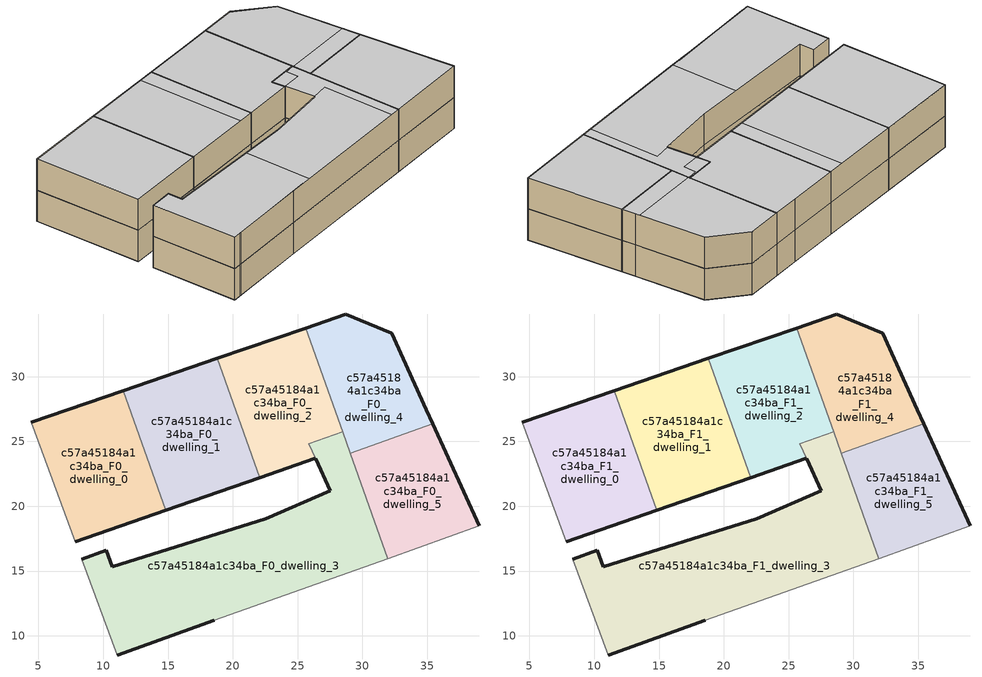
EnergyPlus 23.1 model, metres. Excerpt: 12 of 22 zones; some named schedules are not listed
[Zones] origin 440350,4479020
c57a45184a1c34ba_F0_dwelling_0
 floor ground (EU_floor_Construction): 14.82,19.69 11.54,28.91 4.44,26.47 7.85,17.28 z0
 wall outside (EU_wall_Construction): 14.82,19.69 7.85,17.28 / 4.44,26.47 11.54,28.91 z0:3
 wall adiabatic (EU_wall_Construction): 7.85,17.28 4.44,26.47 z0:3
 wall to c57a45184a1c34ba_F0_dwelling_1 (EU_wall_Construction): 11.54,28.91 14.82,19.69 z0:3
c57a45184a1c34ba_F0_dwelling_1
 floor ground (EU_floor_Construction): 22.09,22.2 18.81,31.4 11.54,28.91 14.82,19.69 z0
 wall outside (EU_wall_Construction): 22.09,22.2 14.82,19.69 / 11.54,28.91 18.81,31.4 z0:3
 wall to c57a45184a1c34ba_F0_dwelling_2 (EU_wall_Construction): 18.81,31.4 22.09,22.2 z0:3
c57a45184a1c34ba_F0_dwelling_2
 floor ground (EU_floor_Construction): 26.38,23.69 25.86,24.82 28.47,25.76 25.62,33.75 23.34,32.96 18.81,31.4 22.09,22.2 z0
 wall outside (EU_wall_Construction): 26.38,23.69 22.09,22.2 / 18.81,31.4 23.34,32.96 25.62,33.75 z0:3; 26.38,23.69,3 26.38,23.68,0 26.38,23.69,0
 wall to c57a45184a1c34ba_F0_dwelling_3 (EU_wall_Construction): 28.47,25.76 25.86,24.82 26.38,23.68 z0:3
 wall to c57a45184a1c34ba_F0_dwelling_4 (EU_wall_Construction): 25.62,33.75 28.47,25.76 z0:3
c57a45184a1c34ba_F0_dwelling_3
 floor ground (EU_floor_Construction): 31.96,15.97 28.47,25.76 25.86,24.82 27.52,21.2 22.52,19.06 10.71,15.32 10.24,16.59 8.34,15.93 11.08,8.52 18.56,11.21 z0
 wall outside (EU_wall_Construction): 18.56,11.21 11.08,8.52 / 8.34,15.93 10.24,16.59 10.71,15.32 22.52,19.06 27.52,21.2 26.38,23.68 z0:3
 wall adiabatic (EU_wall_Construction): 31.96,15.97 18.56,11.21 / 11.08,8.52 8.34,15.93 z0:3
 wall to c57a45184a1c34ba_F0_dwelling_5 (EU_wall_Construction): 29.07,24.09 31.96,15.97 z0:3
 wall to c57a45184a1c34ba_F0_dwelling_4 (EU_wall_Construction): 28.47,25.76 29.07,24.09 z0:3
c57a45184a1c34ba_F0_dwelling_4
 floor ground (EU_floor_Construction): 35.42,26.35 34.92,27.46 32.25,33.34 28.73,34.84 25.62,33.75 29.07,24.09 z0
 wall outside (EU_wall_Construction): 25.62,33.75 28.73,34.84 32.25,33.34 34.92,27.46 35.42,26.35 z0:3
 wall to c57a45184a1c34ba_F0_dwelling_5 (EU_wall_Construction): 35.42,26.35 29.07,24.09 z0:3
c57a45184a1c34ba_F0_dwelling_5
 floor ground (EU_floor_Construction): 39.02,18.48 35.42,26.35 29.07,24.09 31.96,15.97 z0
 wall outside (EU_wall_Construction): 35.42,26.35 39.02,18.48 z0:3
 wall adiabatic (EU_wall_Construction): 39.02,18.48 31.96,15.97 z0:3
c57a45184a1c34ba_F1_dwelling_0
 floor to c57a45184a1c34ba_F0_dwelling_0 (EU_floor_Construction): 14.82,19.69 11.54,28.91 4.44,26.47 7.85,17.28 z3
 wall outside (EU_wall_Construction): 14.82,19.69 7.85,17.28 / 4.44,26.47 11.54,28.91 z3:6
 wall adiabatic (EU_wall_Construction): 7.85,17.28 4.44,26.47 z3:6
 wall to c57a45184a1c34ba_F1_dwelling_1 (EU_wall_Construction): 11.54,28.91 14.82,19.69 z3:6
 ceiling to c57a45184a1c34ba_F2_dwelling_1 (EU_floor_Construction): 11.54,28.91 14.82,19.69 7.85,17.28 4.44,26.47 z6
c57a45184a1c34ba_F1_dwelling_1
 floor to c57a45184a1c34ba_F0_dwelling_1 (EU_floor_Construction): 22.09,22.2 18.81,31.4 11.54,28.91 14.82,19.69 z3
 wall outside (EU_wall_Construction): 22.09,22.2 14.82,19.69 / 11.54,28.91 18.81,31.4 z3:6
 wall to c57a45184a1c34ba_F1_dwelling_2 (EU_wall_Construction): 18.81,31.4 22.09,22.2 z3:6
 ceiling to c57a45184a1c34ba_F2_dwelling_1 (EU_floor_Construction): 17.44,30.93 20.72,21.73 20.67,21.71 14.82,19.69 11.54,28.91 z6
 ceiling to c57a45184a1c34ba_F2_dwelling_0 (EU_floor_Construction): 18.81,31.4 22.09,22.2 20.72,21.73 17.44,30.93 z6
c57a45184a1c34ba_F1_dwelling_2
 floor to c57a45184a1c34ba_F0_dwelling_2 (EU_floor_Construction): 26.38,23.69 25.86,24.82 28.47,25.76 25.62,33.75 23.34,32.96 18.81,31.4 22.09,22.2 z3
 wall outside (EU_wall_Construction): 26.38,23.69 22.09,22.2 / 18.81,31.4 23.34,32.96 25.62,33.75 z3:6; 26.38,23.69,6 26.38,23.68,3 26.38,23.69,3
 wall to c57a45184a1c34ba_F1_dwelling_3 (EU_wall_Construction): 28.47,25.76 25.86,24.82 26.38,23.68 z3:6
 wall to c57a45184a1c34ba_F1_dwelling_4 (EU_wall_Construction): 25.62,33.75 28.47,25.76 z3:6
 ceiling to c57a45184a1c34ba_F2_dwelling_0 (EU_floor_Construction): 25.62,33.75 28.47,25.76 25.86,24.82 26.37,23.69 22.09,22.2 18.81,31.4 23.34,32.96 z6
 roof outside (EU_roof_Construction): 18.81,31.4 22.09,22.2 26.38,23.69 22.09,22.2 z6
c57a45184a1c34ba_F1_dwelling_3
 floor to c57a45184a1c34ba_F0_dwelling_3 (EU_floor_Construction): 31.96,15.97 28.47,25.76 25.86,24.82 27.52,21.2 22.52,19.06 10.71,15.32 10.24,16.59 8.34,15.93 11.08,8.52 18.56,11.21 z3
 wall outside (EU_wall_Construction): 18.56,11.21 11.08,8.52 / 8.34,15.93 10.24,16.59 10.71,15.32 22.52,19.06 27.52,21.2 26.38,23.68 z3:6
 wall adiabatic (EU_wall_Construction): 31.96,15.97 18.56,11.21 / 11.08,8.52 8.34,15.93 z3:6
 wall to c57a45184a1c34ba_F1_dwelling_5 (EU_wall_Construction): 29.07,24.09 31.96,15.97 z3:6
 wall to c57a45184a1c34ba_F1_dwelling_4 (EU_wall_Construction): 28.47,25.76 29.07,24.09 z3:6
 ceiling to c57a45184a1c34ba_F2_dwelling_3 (EU_floor_Construction): 28.9,21.8 31.09,15.66 20.65,11.95 18.57,17.8 22.52,19.06 z6
 ceiling to c57a45184a1c34ba_F2_dwelling_4 (EU_floor_Construction): 18.57,17.8 20.65,11.95 18.56,11.21 11.08,8.52 8.34,15.93 10.24,16.59 10.71,15.32 z6
 ceiling to c57a45184a1c34ba_F2_dwelling_2 (EU_floor_Construction): 28.51,25.64 31.96,15.97 31.09,15.66 28.9,21.8 27.52,21.2 26.38,23.69 28.03,24.26 27.65,25.33 z6
 ceiling to c57a45184a1c34ba_F2_dwelling_0 (EU_floor_Construction): 28.47,25.76 28.51,25.64 27.65,25.33 28.02,24.26 26.38,23.69 25.86,24.82 z6
c57a45184a1c34ba_F1_dwelling_4
 floor to c57a45184a1c34ba_F0_dwelling_4 (EU_floor_Construction): 35.42,26.35 34.92,27.46 32.25,33.34 28.73,34.84 25.62,33.75 29.07,24.09 z3
 wall outside (EU_wall_Construction): 25.62,33.75 28.73,34.84 32.25,33.34 34.92,27.46 35.42,26.35 z3:6
 wall to c57a45184a1c34ba_F1_dwelling_5 (EU_wall_Construction): 35.42,26.35 29.07,24.09 z3:6
 ceiling to c57a45184a1c34ba_F2_dwelling_0 (EU_floor_Construction): 32.25,33.34 34.74,27.86 28.51,25.64 25.62,33.75 28.73,34.84 z6
 ceiling to c57a45184a1c34ba_F2_dwelling_2 (EU_floor_Construction): 34.81,27.7 34.92,27.46 35.42,26.35 29.07,24.09 28.51,25.64 34.74,27.86 z6
c57a45184a1c34ba_F1_dwelling_5
 floor to c57a45184a1c34ba_F0_dwelling_5 (EU_floor_Construction): 39.02,18.48 35.42,26.35 29.07,24.09 31.96,15.97 z3
 wall outside (EU_wall_Construction): 35.42,26.35 39.02,18.48 z3:6
 wall adiabatic (EU_wall_Construction): 39.02,18.48 31.96,15.97 z3:6
 ceiling adiabatic (EU_roof_Construction): 35.42,26.35 39.02,18.48 31.96,15.97 29.07,24.09 z6
shading: 11.77,8.77 19.83,11.74 z0:6
[Building]
EU S2 Campaign: North Axis=0; Terrain=City; Solar Distribution=FullExterior
[Site:Location]
Madrid: Latitude=40.5; Longitude=-3.5; Time Zone=1; Elevation=609
[SizingPeriod:WeatherFileDays]
AnnualSizingPeriod: Begin Month=1; Begin Day of Month=1; End Month=12; End Day of Month=31; Day of Week for Start Day=Monday; Use Weather File Daylight Saving Period=No; Use Weather File Rain and Snow Indicators=No
[MATERIAL]
EU_InternalMass_Material: Roughness=MediumRough; Thickness=0.1; Conductivity=1; Density=1800; Specific Heat=900; Thermal Absorptance=0.9; Solar Absorptance=0.7; Visible Absorptance=0.7
[MATERIAL:NOMASS] Roughness=MediumRough; Thermal Absorptance=0.9; Solar Absorptance=0.7; Visible Absorptance=0.7
Name | Thermal Resistance
EU_wall_NoMass | 0.609216
EU_roof_NoMass | 0.513268
EU_floor_NoMass | 0.568163
[CONSTRUCTION]
EU_wall_Construction: EU_wall_NoMass
EU_roof_Construction: EU_roof_NoMass
EU_floor_Construction: EU_floor_NoMass
EU_InternalMass_Construction: EU_InternalMass_Material
[ZONE] Type=1; Multiplier=1; Ceiling Height=autocalculate; Floor Area=autocalculate; Part of Total Floor Area=Yes
Name | Volume
c57a45184a1c34ba_F0_dwelling_0; c57a45184a1c34ba_F1_dwelling_0 | 218.548
c57a45184a1c34ba_F0_dwelling_1; c57a45184a1c34ba_F1_dwelling_1 | 225.558
c57a45184a1c34ba_F0_dwelling_2 | 200.69
c57a45184a1c34ba_F1_dwelling_2 | 200.715
c57a45184a1c34ba_F0_dwelling_3; c57a45184a1c34ba_F1_dwelling_3 | 459.891
c57a45184a1c34ba_F0_dwelling_4; c57a45184a1c34ba_F1_dwelling_4 | 184.125
c57a45184a1c34ba_F0_dwelling_5; c57a45184a1c34ba_F1_dwelling_5 | 184.128
[INTERNALMASS] Construction=EU_InternalMass_Construction
Name | Zone or ZoneList | Surface Area
c57a45184a1c34ba_F0_dwelling_0_EU_InternalMass | c57a45184a1c34ba_F0_dwelling_0 | 72.8495
c57a45184a1c34ba_F0_dwelling_1_EU_InternalMass | c57a45184a1c34ba_F0_dwelling_1 | 75.1861
c57a45184a1c34ba_F0_dwelling_2_EU_InternalMass | c57a45184a1c34ba_F0_dwelling_2 | 66.9068
c57a45184a1c34ba_F0_dwelling_3_EU_InternalMass | c57a45184a1c34ba_F0_dwelling_3 | 153.302
c57a45184a1c34ba_F0_dwelling_4_EU_InternalMass | c57a45184a1c34ba_F0_dwelling_4 | 61.3751
c57a45184a1c34ba_F0_dwelling_5_EU_InternalMass | c57a45184a1c34ba_F0_dwelling_5 | 61.376
c57a45184a1c34ba_F1_dwelling_0_EU_InternalMass | c57a45184a1c34ba_F1_dwelling_0 | 72.8495
c57a45184a1c34ba_F1_dwelling_1_EU_InternalMass | c57a45184a1c34ba_F1_dwelling_1 | 75.1861
c57a45184a1c34ba_F1_dwelling_2_EU_InternalMass | c57a45184a1c34ba_F1_dwelling_2 | 66.9068
c57a45184a1c34ba_F1_dwelling_3_EU_InternalMass | c57a45184a1c34ba_F1_dwelling_3 | 153.302
c57a45184a1c34ba_F1_dwelling_4_EU_InternalMass | c57a45184a1c34ba_F1_dwelling_4 | 61.3751
c57a45184a1c34ba_F1_dwelling_5_EU_InternalMass | c57a45184a1c34ba_F1_dwelling_5 | 61.376
[OTHEREQUIPMENT] Fuel Type=Electricity; Design Level Calculation Method=Watts/Area; Power per Zone Floor Area=1; Fraction Latent=0; Fraction Radiant=0; Fraction Lost=0; Carbon Dioxide Generation Rate=0; EndUse Subcategory=EU_Step8_InternalGains
Name | Zone or ZoneList or Space or SpaceList | Schedule
EU_Step8_InternalGain_c57a45184a1c34ba_F0_dwelling_0_f000 | c57a45184a1c34ba_F0_dwelling_0 | EU_Step8_GainSchedule_c57a45184a1c34ba_F0_dwelling_0_f000
EU_Step8_InternalGain_c57a45184a1c34ba_F0_dwelling_1_f000 | c57a45184a1c34ba_F0_dwelling_1 | EU_Step8_GainSchedule_c57a45184a1c34ba_F0_dwelling_1_f000
EU_Step8_InternalGain_c57a45184a1c34ba_F0_dwelling_2_f000 | c57a45184a1c34ba_F0_dwelling_2 | EU_Step8_GainSchedule_c57a45184a1c34ba_F0_dwelling_2_f000
EU_Step8_InternalGain_c57a45184a1c34ba_F0_dwelling_3_f000 | c57a45184a1c34ba_F0_dwelling_3 | EU_Step8_GainSchedule_c57a45184a1c34ba_F0_dwelling_3_f000
EU_Step8_InternalGain_c57a45184a1c34ba_F0_dwelling_4_f000 | c57a45184a1c34ba_F0_dwelling_4 | EU_Step8_GainSchedule_c57a45184a1c34ba_F0_dwelling_4_f000
EU_Step8_InternalGain_c57a45184a1c34ba_F0_dwelling_5_f000 | c57a45184a1c34ba_F0_dwelling_5 | EU_Step8_GainSchedule_c57a45184a1c34ba_F0_dwelling_5_f000
EU_Step8_InternalGain_c57a45184a1c34ba_F1_dwelling_0_f000 | c57a45184a1c34ba_F1_dwelling_0 | EU_Step8_GainSchedule_c57a45184a1c34ba_F1_dwelling_0_f000
EU_Step8_InternalGain_c57a45184a1c34ba_F1_dwelling_1_f000 | c57a45184a1c34ba_F1_dwelling_1 | EU_Step8_GainSchedule_c57a45184a1c34ba_F1_dwelling_1_f000
EU_Step8_InternalGain_c57a45184a1c34ba_F1_dwelling_2_f000 | c57a45184a1c34ba_F1_dwelling_2 | EU_Step8_GainSchedule_c57a45184a1c34ba_F1_dwelling_2_f000
EU_Step8_InternalGain_c57a45184a1c34ba_F1_dwelling_3_f000 | c57a45184a1c34ba_F1_dwelling_3 | EU_Step8_GainSchedule_c57a45184a1c34ba_F1_dwelling_3_f000
EU_Step8_InternalGain_c57a45184a1c34ba_F1_dwelling_4_f000 | c57a45184a1c34ba_F1_dwelling_4 | EU_Step8_GainSchedule_c57a45184a1c34ba_F1_dwelling_4_f000
EU_Step8_InternalGain_c57a45184a1c34ba_F1_dwelling_5_f000 | c57a45184a1c34ba_F1_dwelling_5 | EU_Step8_GainSchedule_c57a45184a1c34ba_F1_dwelling_5_f000
[ZONEVENTILATION:DESIGNFLOWRATE] Schedule=EU_AlwaysOn; Design Flow Rate Calculation Method=AirChanges/Hour; Air Changes per Hour=0.752966; Ventilation Type=Natural; Fan Pressure Rise=0; Fan Total Efficiency=1; Constant Term Coefficient=1; Temperature Term Coefficient=0; Velocity Term Coefficient=0; Velocity Squared Term Coefficient=0; Minimum Indoor Temperature=-100; Maximum Indoor Temperature=100; Delta Temperature=-100; Minimum Outdoor Temperature=-100; Maximum Outdoor Temperature=100; Maximum Wind Speed=40
Name | Zone or ZoneList or Space or SpaceList
EU_ConstantAir_c57a45184a1c34ba_F0_dwelling_0 | c57a45184a1c34ba_F0_dwelling_0
EU_ConstantAir_c57a45184a1c34ba_F0_dwelling_1 | c57a45184a1c34ba_F0_dwelling_1
EU_ConstantAir_c57a45184a1c34ba_F0_dwelling_2 | c57a45184a1c34ba_F0_dwelling_2
EU_ConstantAir_c57a45184a1c34ba_F0_dwelling_3 | c57a45184a1c34ba_F0_dwelling_3
EU_ConstantAir_c57a45184a1c34ba_F0_dwelling_4 | c57a45184a1c34ba_F0_dwelling_4
EU_ConstantAir_c57a45184a1c34ba_F0_dwelling_5 | c57a45184a1c34ba_F0_dwelling_5
EU_ConstantAir_c57a45184a1c34ba_F1_dwelling_0 | c57a45184a1c34ba_F1_dwelling_0
EU_ConstantAir_c57a45184a1c34ba_F1_dwelling_1 | c57a45184a1c34ba_F1_dwelling_1
EU_ConstantAir_c57a45184a1c34ba_F1_dwelling_2 | c57a45184a1c34ba_F1_dwelling_2
EU_ConstantAir_c57a45184a1c34ba_F1_dwelling_3 | c57a45184a1c34ba_F1_dwelling_3
EU_ConstantAir_c57a45184a1c34ba_F1_dwelling_4 | c57a45184a1c34ba_F1_dwelling_4
EU_ConstantAir_c57a45184a1c34ba_F1_dwelling_5 | c57a45184a1c34ba_F1_dwelling_5
[HVACTEMPLATE:THERMOSTAT] Constant Heating Setpoint=20; Constant Cooling Setpoint=50
EU_HeatOnly_c57a45184a1c34ba_F0_dwelling_0; EU_HeatOnly_c57a45184a1c34ba_F0_dwelling_1; EU_HeatOnly_c57a45184a1c34ba_F0_dwelling_2; EU_HeatOnly_c57a45184a1c34ba_F0_dwelling_3; EU_HeatOnly_c57a45184a1c34ba_F0_dwelling_4; EU_HeatOnly_c57a45184a1c34ba_F0_dwelling_5; EU_HeatOnly_c57a45184a1c34ba_F1_dwelling_0; EU_HeatOnly_c57a45184a1c34ba_F1_dwelling_1; EU_HeatOnly_c57a45184a1c34ba_F1_dwelling_2; EU_HeatOnly_c57a45184a1c34ba_F1_dwelling_3; EU_HeatOnly_c57a45184a1c34ba_F1_dwelling_4; EU_HeatOnly_c57a45184a1c34ba_F1_dwelling_5; EU_HeatOnly_c57a45184a1c34ba_F2_dwelling_0; EU_HeatOnly_c57a45184a1c34ba_F2_dwelling_1; EU_HeatOnly_c57a45184a1c34ba_F2_dwelling_2; EU_HeatOnly_c57a45184a1c34ba_F2_dwelling_3; EU_HeatOnly_c57a45184a1c34ba_F2_dwelling_4; EU_HeatOnly_c57a45184a1c34ba_F3_dwelling_0; EU_HeatOnly_c57a45184a1c34ba_F3_dwelling_1; EU_HeatOnly_c57a45184a1c34ba_F3_dwelling_2; EU_HeatOnly_c57a45184a1c34ba_F3_dwelling_3; EU_HeatOnly_c57a45184a1c34ba_F3_dwelling_4
[HVACTEMPLATE:ZONE:IDEALLOADSAIRSYSTEM] System Availability Schedule=EU_AlwaysOn; Maximum Heating Supply Air Temperature=50; Minimum Cooling Supply Air Temperature=13; Maximum Heating Supply Air Humidity Ratio=0.0156; Minimum Cooling Supply Air Humidity Ratio=0.0077; Heating Limit=NoLimit; Cooling Limit=NoLimit; Heating Availability Schedule=EU_AlwaysOn; Cooling Availability Schedule=EU_CoolingOff; Dehumidification Control Type=ConstantSensibleHeatRatio; Cooling Sensible Heat Ratio=0.7; Dehumidification Setpoint=60; Humidification Control Type=None; Humidification Setpoint=30; Outdoor Air Method=None; Outdoor Air Flow Rate per Person=0.00944; Outdoor Air Flow Rate per Zone Floor Area=0; Outdoor Air Flow Rate per Zone=0; Demand Controlled Ventilation Type=None; Outdoor Air Economizer Type=NoEconomizer; Heat Recovery Type=None; Sensible Heat Recovery Effectiveness=0.7; Latent Heat Recovery Effectiveness=0.65
Name | Template Thermostat
c57a45184a1c34ba_F0_dwelling_0 | EU_HeatOnly_c57a45184a1c34ba_F0_dwelling_0
c57a45184a1c34ba_F0_dwelling_1 | EU_HeatOnly_c57a45184a1c34ba_F0_dwelling_1
c57a45184a1c34ba_F0_dwelling_2 | EU_HeatOnly_c57a45184a1c34ba_F0_dwelling_2
c57a45184a1c34ba_F0_dwelling_3 | EU_HeatOnly_c57a45184a1c34ba_F0_dwelling_3
c57a45184a1c34ba_F0_dwelling_4 | EU_HeatOnly_c57a45184a1c34ba_F0_dwelling_4
c57a45184a1c34ba_F0_dwelling_5 | EU_HeatOnly_c57a45184a1c34ba_F0_dwelling_5
c57a45184a1c34ba_F1_dwelling_0 | EU_HeatOnly_c57a45184a1c34ba_F1_dwelling_0
c57a45184a1c34ba_F1_dwelling_1 | EU_HeatOnly_c57a45184a1c34ba_F1_dwelling_1
c57a45184a1c34ba_F1_dwelling_2 | EU_HeatOnly_c57a45184a1c34ba_F1_dwelling_2
c57a45184a1c34ba_F1_dwelling_3 | EU_HeatOnly_c57a45184a1c34ba_F1_dwelling_3
c57a45184a1c34ba_F1_dwelling_4 | EU_HeatOnly_c57a45184a1c34ba_F1_dwelling_4
c57a45184a1c34ba_F1_dwelling_5 | EU_HeatOnly_c57a45184a1c34ba_F1_dwelling_5
[SIZING:ZONE] Zone Cooling Design Supply Air Temperature Input Method=SupplyAirTemperature; Zone Cooling Design Supply Air Temperature=13; Zone Heating Design Supply Air Temperature Input Method=SupplyAirTemperature; Zone Heating Design Supply Air Temperature=50; Zone Cooling Design Supply Air Humidity Ratio=0.008; Zone Heating Design Supply Air Humidity Ratio=0.008; Cooling Design Air Flow Method=DesignDay; Cooling Design Air Flow Rate=0; Cooling Minimum Air Flow per Zone Floor Area=0.000762; Cooling Minimum Air Flow=0; Cooling Minimum Air Flow Fraction=0.2; Heating Design Air Flow Method=DesignDay; Heating Design Air Flow Rate=0; Heating Maximum Air Flow per Zone Floor Area=0.002032; Heating Maximum Air Flow=0.141576; Heating Maximum Air Flow Fraction=0.3; Account for Dedicated Outdoor Air System=No; Dedicated Outdoor Air System Control Strategy=NeutralSupplyAir; Dedicated Outdoor Air Low Setpoint Temperature for Design=autosize; Dedicated Outdoor Air High Setpoint Temperature for Design=autosize; Zone Load Sizing Method=Sensible Load Only No Latent Load; Zone Latent Cooling Design Supply Air Humidity Ratio Input Method=HumidityRatioDifference; Zone Cooling Design Supply Air Humidity Ratio Difference=0.005; Zone Latent Heating Design Supply Air Humidity Ratio Input Method=HumidityRatioDifference; Zone Humidification Design Supply Air Humidity Ratio Difference=0.005
c57a45184a1c34ba_F0_dwelling_0; c57a45184a1c34ba_F0_dwelling_1; c57a45184a1c34ba_F0_dwelling_2; c57a45184a1c34ba_F0_dwelling_3; c57a45184a1c34ba_F0_dwelling_4; c57a45184a1c34ba_F0_dwelling_5; c57a45184a1c34ba_F1_dwelling_0; c57a45184a1c34ba_F1_dwelling_1; c57a45184a1c34ba_F1_dwelling_2; c57a45184a1c34ba_F1_dwelling_3; c57a45184a1c34ba_F1_dwelling_4; c57a45184a1c34ba_F1_dwelling_5
[SCHEDULE:FILE] Column Number=1; Rows to Skip at Top=0; Number of Hours of Data=8760; Column Separator=Comma; Interpolate to Timestep=No; Minutes per Item=60; Adjust Schedule for Daylight Savings=Yes
Name | File
EU_Step8_GainSchedule_c57a45184a1c34ba_F0_dwelling_0_f000 | ../../schedules/c57a45184a1c34ba/c57a45184a1c34ba_F0_dwelling_0_f000_gain.csv
EU_Step8_GainSchedule_c57a45184a1c34ba_F0_dwelling_1_f000 | ../../schedules/c57a45184a1c34ba/c57a45184a1c34ba_F0_dwelling_1_f000_gain.csv
EU_Step8_GainSchedule_c57a45184a1c34ba_F0_dwelling_2_f000 | ../../schedules/c57a45184a1c34ba/c57a45184a1c34ba_F0_dwelling_2_f000_gain.csv
EU_Step8_GainSchedule_c57a45184a1c34ba_F0_dwelling_3_f000 | ../../schedules/c57a45184a1c34ba/c57a45184a1c34ba_F0_dwelling_3_f000_gain.csv
EU_Step8_GainSchedule_c57a45184a1c34ba_F0_dwelling_4_f000 | ../../schedules/c57a45184a1c34ba/c57a45184a1c34ba_F0_dwelling_4_f000_gain.csv
EU_Step8_GainSchedule_c57a45184a1c34ba_F0_dwelling_5_f000 | ../../schedules/c57a45184a1c34ba/c57a45184a1c34ba_F0_dwelling_5_f000_gain.csv
EU_Step8_GainSchedule_c57a45184a1c34ba_F1_dwelling_0_f000 | ../../schedules/c57a45184a1c34ba/c57a45184a1c34ba_F1_dwelling_0_f000_gain.csv
EU_Step8_GainSchedule_c57a45184a1c34ba_F1_dwelling_1_f000 | ../../schedules/c57a45184a1c34ba/c57a45184a1c34ba_F1_dwelling_1_f000_gain.csv
EU_Step8_GainSchedule_c57a45184a1c34ba_F1_dwelling_2_f000 | ../../schedules/c57a45184a1c34ba/c57a45184a1c34ba_F1_dwelling_2_f000_gain.csv
